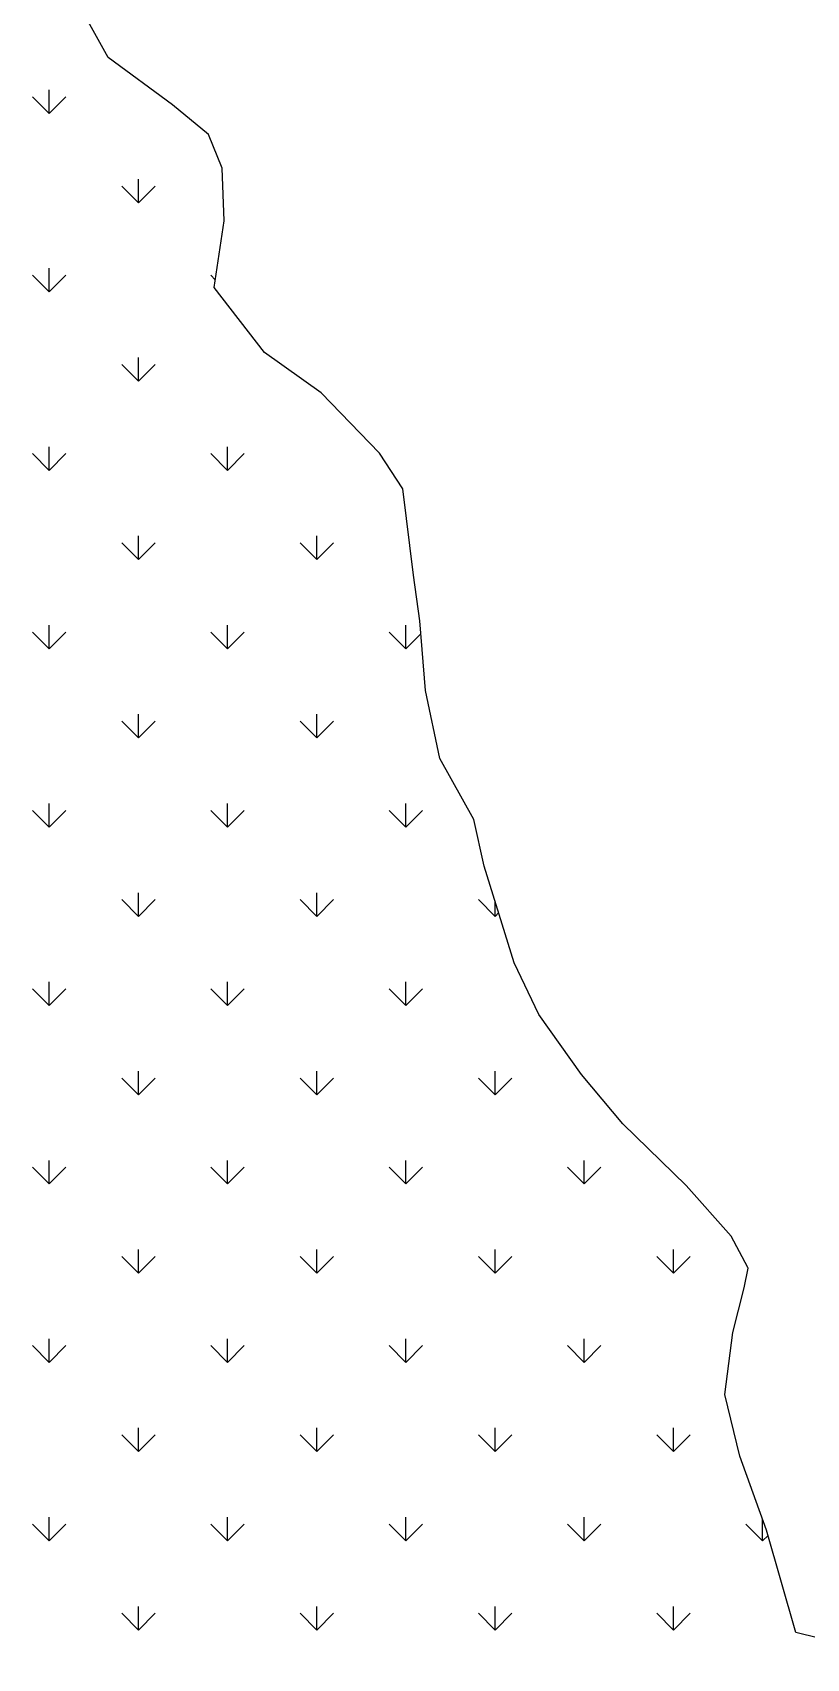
# Model space of a CAD drawing. Header units: metres. Extents: x 266585 to 279238, y 2117616 to 2127268.
# Drawn here: x 268589 to 269057, y 2119467 to 2120449 of the extents above; entities that cross this region are included whole.
import ezdxf

# ---------------------------------------------------------------- set-up
doc = ezdxf.new("R2010")
doc.units = ezdxf.units.M
doc.layers.add('MANGROOVES', color=112, linetype='Continuous')

msp = doc.modelspace()

# ---------------------------------------------------------------- linework, layer by layer
at = {"layer": 'MANGROOVES'}
for p, q in [((268635, 2120433.97), (268605.26, 2120487.71)), ((268674.04, 2120405.4), (268635, 2120433.97)), ((268695.65, 2120387.38), (268674.04, 2120405.4)), ((268703.88, 2120367.19), (268695.65, 2120387.38)), ((268705.17, 2120335.32), (268703.88, 2120367.19)), ((268699.14, 2120295.1), (268705.17, 2120335.32)), ((268729.6, 2120255.88), (268699.14, 2120295.1)), ((268763.75, 2120231.37), (268729.6, 2120255.88)), ((268799.08, 2120194.93), (268763.75, 2120231.37)), ((268813.05, 2120173.39), (268799.08, 2120194.93)), ((268819.54, 2120121.28), (268813.05, 2120173.39)), ((268823.38, 2120093.66), (268819.54, 2120121.28)), ((268826.73, 2120051.61), (268823.38, 2120093.66)), ((268835.53, 2120010.48), (268826.73, 2120051.61)), ((268855.93, 2119973.64), (268835.53, 2120010.48)), ((268862.19, 2119945.55), (268855.93, 2119973.64)), ((268880.5, 2119887.07), (268862.19, 2119945.55)), ((268895.3, 2119855.96), (268880.5, 2119887.07)), ((268921.1, 2119819.62), (268895.3, 2119855.96)), ((268946.07, 2119789.92), (268921.1, 2119819.62)), ((268984.24, 2119752.59), (268946.07, 2119789.92)), ((269011.61, 2119721.94), (268984.24, 2119752.59)), ((269021.67, 2119703.04), (269011.61, 2119721.94)), ((269019.31, 2119690.84), (269021.74, 2119702.67)), ((269021.74, 2119702.67), (269021.67, 2119703.04)), ((269012.47, 2119663.84), (269019.31, 2119690.84)), ((269007.65, 2119626.39), (269012.47, 2119663.84)), ((269016.85, 2119589.06), (269007.65, 2119626.39)), ((269032.92, 2119544.47), (269016.85, 2119589.06)), ((269050.5, 2119482.63), (269032.92, 2119544.47)), ((269114.3, 2119466.93), (269050.5, 2119482.63))]:
    msp.add_line(p, q, dxfattribs=at)
at = {"layer": 'MANGROOVES', "linetype": 'Continuous'}
for p, q in [((268599.46, 2120400.11), (268599.46, 2120414.4)), ((268599.46, 2120400.11), (268589.36, 2120410.22)), ((268599.46, 2120400.11), (268609.56, 2120410.22)), ((268653.34, 2120346.23), (268643.24, 2120356.34)), ((268653.34, 2120346.23), (268653.34, 2120360.52)), ((268653.34, 2120346.23), (268663.44, 2120356.34)), ((268599.46, 2120292.35), (268599.46, 2120306.64)), ((268599.46, 2120292.35), (268589.36, 2120302.45)), ((268599.46, 2120292.35), (268609.56, 2120302.45)), ((268699.83, 2120299.74), (268697.12, 2120302.45)), ((268653.34, 2120238.47), (268643.24, 2120248.57)), ((268653.34, 2120238.47), (268653.34, 2120252.76)), ((268653.34, 2120238.47), (268663.44, 2120248.57)), ((268599.46, 2120184.59), (268599.46, 2120198.88)), ((268707.22, 2120184.59), (268707.22, 2120198.88)), ((268599.46, 2120184.59), (268589.36, 2120194.69)), ((268599.46, 2120184.59), (268609.56, 2120194.69)), ((268707.22, 2120184.59), (268697.12, 2120194.69)), ((268707.22, 2120184.59), (268717.33, 2120194.69)), ((268653.34, 2120130.71), (268643.24, 2120140.81)), ((268653.34, 2120130.71), (268653.34, 2120144.99)), ((268653.34, 2120130.71), (268663.44, 2120140.81)), ((268761.11, 2120130.71), (268751, 2120140.81)), ((268761.11, 2120130.71), (268761.11, 2120144.99)), ((268761.11, 2120130.71), (268771.21, 2120140.81)), ((268599.46, 2120076.83), (268599.46, 2120091.11)), ((268707.22, 2120076.83), (268707.22, 2120091.11)), ((268814.99, 2120076.83), (268814.99, 2120091.11)), ((268599.46, 2120076.83), (268589.36, 2120086.93)), ((268599.46, 2120076.83), (268609.56, 2120086.93)), ((268707.22, 2120076.83), (268697.12, 2120086.93)), ((268707.22, 2120076.83), (268717.33, 2120086.93)), ((268814.99, 2120076.83), (268804.88, 2120086.93)), ((268814.99, 2120076.83), (268824, 2120085.84)), ((268653.34, 2120022.94), (268643.24, 2120033.05)), ((268653.34, 2120022.94), (268653.34, 2120037.23)), ((268653.34, 2120022.94), (268663.44, 2120033.05)), ((268761.11, 2120022.94), (268751, 2120033.05)), ((268761.11, 2120022.94), (268761.11, 2120037.23)), ((268761.11, 2120022.94), (268771.21, 2120033.05)), ((268599.46, 2119969.06), (268599.46, 2119983.35)), ((268707.22, 2119969.06), (268707.22, 2119983.35)), ((268814.99, 2119969.06), (268814.99, 2119983.35)), ((268599.46, 2119969.06), (268589.36, 2119979.17)), ((268599.46, 2119969.06), (268609.56, 2119979.17)), ((268707.22, 2119969.06), (268697.12, 2119979.17)), ((268707.22, 2119969.06), (268717.33, 2119979.17)), ((268814.99, 2119969.06), (268804.88, 2119979.17)), ((268814.99, 2119969.06), (268825.09, 2119979.17)), ((268653.34, 2119915.18), (268643.24, 2119925.28)), ((268653.34, 2119915.18), (268653.34, 2119929.47)), ((268653.34, 2119915.18), (268663.44, 2119925.28)), ((268761.11, 2119915.18), (268751, 2119925.28)), ((268761.11, 2119915.18), (268761.11, 2119929.47)), ((268761.11, 2119915.18), (268771.21, 2119925.28)), ((268868.87, 2119915.18), (268858.77, 2119925.28)), ((268868.87, 2119915.18), (268868.87, 2119924.23)), ((268868.87, 2119915.18), (268871.03, 2119917.34)), ((268599.46, 2119861.3), (268599.46, 2119875.59)), ((268707.22, 2119861.3), (268707.22, 2119875.59)), ((268814.99, 2119861.3), (268814.99, 2119875.59)), ((268599.46, 2119861.3), (268589.36, 2119871.4)), ((268599.46, 2119861.3), (268609.56, 2119871.4)), ((268707.22, 2119861.3), (268697.12, 2119871.4)), ((268707.22, 2119861.3), (268717.33, 2119871.4)), ((268814.99, 2119861.3), (268804.88, 2119871.4)), ((268814.99, 2119861.3), (268825.09, 2119871.4)), ((268653.34, 2119807.42), (268643.24, 2119817.52)), ((268653.34, 2119807.42), (268653.34, 2119821.71)), ((268653.34, 2119807.42), (268663.44, 2119817.52)), ((268761.11, 2119807.42), (268751, 2119817.52)), ((268761.11, 2119807.42), (268761.11, 2119821.71)), ((268761.11, 2119807.42), (268771.21, 2119817.52)), ((268868.87, 2119807.42), (268858.77, 2119817.52)), ((268868.87, 2119807.42), (268868.87, 2119821.71)), ((268868.87, 2119807.42), (268878.97, 2119817.52)), ((268599.46, 2119753.54), (268599.46, 2119767.82)), ((268707.22, 2119753.54), (268707.22, 2119767.82)), ((268814.99, 2119753.54), (268814.99, 2119767.82)), ((268922.75, 2119753.54), (268922.75, 2119767.82)), ((268599.46, 2119753.54), (268589.36, 2119763.64)), ((268599.46, 2119753.54), (268609.56, 2119763.64)), ((268707.22, 2119753.54), (268697.12, 2119763.64)), ((268707.22, 2119753.54), (268717.33, 2119763.64)), ((268814.99, 2119753.54), (268804.88, 2119763.64)), ((268814.99, 2119753.54), (268825.09, 2119763.64)), ((268922.75, 2119753.54), (268912.65, 2119763.64)), ((268922.75, 2119753.54), (268932.85, 2119763.64)), ((268653.34, 2119699.65), (268643.24, 2119709.76)), ((268653.34, 2119699.65), (268653.34, 2119713.94)), ((268653.34, 2119699.65), (268663.44, 2119709.76)), ((268761.11, 2119699.65), (268751, 2119709.76)), ((268761.11, 2119699.65), (268761.11, 2119713.94)), ((268761.11, 2119699.65), (268771.21, 2119709.76)), ((268868.87, 2119699.65), (268858.77, 2119709.76)), ((268868.87, 2119699.65), (268868.87, 2119713.94)), ((268868.87, 2119699.65), (268878.97, 2119709.76)), ((268976.63, 2119699.65), (268966.53, 2119709.76)), ((268976.63, 2119699.65), (268976.63, 2119713.94)), ((268976.63, 2119699.65), (268986.73, 2119709.76)), ((268599.46, 2119645.77), (268599.46, 2119660.06)), ((268707.22, 2119645.77), (268707.22, 2119660.06)), ((268814.99, 2119645.77), (268814.99, 2119660.06)), ((268922.75, 2119645.77), (268922.75, 2119660.06)), ((268599.46, 2119645.77), (268589.36, 2119655.88)), ((268599.46, 2119645.77), (268609.56, 2119655.88)), ((268707.22, 2119645.77), (268697.12, 2119655.88)), ((268707.22, 2119645.77), (268717.33, 2119655.88)), ((268814.99, 2119645.77), (268804.88, 2119655.88)), ((268814.99, 2119645.77), (268825.09, 2119655.88)), ((268922.75, 2119645.77), (268912.65, 2119655.88)), ((268922.75, 2119645.77), (268932.85, 2119655.88)), ((268653.34, 2119591.89), (268643.24, 2119601.99)), ((268653.34, 2119591.89), (268653.34, 2119606.18)), ((268653.34, 2119591.89), (268663.44, 2119601.99)), ((268761.11, 2119591.89), (268751, 2119601.99)), ((268761.11, 2119591.89), (268761.11, 2119606.18)), ((268761.11, 2119591.89), (268771.21, 2119601.99)), ((268868.87, 2119591.89), (268858.77, 2119601.99)), ((268868.87, 2119591.89), (268868.87, 2119606.18)), ((268868.87, 2119591.89), (268878.97, 2119601.99)), ((268976.63, 2119591.89), (268966.53, 2119601.99)), ((268976.63, 2119591.89), (268976.63, 2119606.18)), ((268976.63, 2119591.89), (268986.73, 2119601.99)), ((268599.46, 2119538.01), (268599.46, 2119552.3)), ((268707.22, 2119538.01), (268707.22, 2119552.3)), ((268814.99, 2119538.01), (268814.99, 2119552.3)), ((268922.75, 2119538.01), (268922.75, 2119552.3)), ((269030.51, 2119538.01), (269030.51, 2119551.15)), ((268599.46, 2119538.01), (268589.36, 2119548.11)), ((268599.46, 2119538.01), (268609.56, 2119548.11)), ((268707.22, 2119538.01), (268697.12, 2119548.11)), ((268707.22, 2119538.01), (268717.33, 2119548.11)), ((268814.99, 2119538.01), (268804.88, 2119548.11)), ((268814.99, 2119538.01), (268825.09, 2119548.11)), ((268922.75, 2119538.01), (268912.65, 2119548.11)), ((268922.75, 2119538.01), (268932.85, 2119548.11)), ((269030.51, 2119538.01), (269020.41, 2119548.11)), ((269030.51, 2119538.01), (269033.82, 2119541.31)), ((268653.34, 2119484.13), (268643.24, 2119494.23)), ((268653.34, 2119484.13), (268653.34, 2119498.42)), ((268653.34, 2119484.13), (268663.44, 2119494.23)), ((268761.11, 2119484.13), (268751, 2119494.23)), ((268761.11, 2119484.13), (268761.11, 2119498.42)), ((268761.11, 2119484.13), (268771.21, 2119494.23)), ((268868.87, 2119484.13), (268858.77, 2119494.23)), ((268868.87, 2119484.13), (268868.87, 2119498.42)), ((268868.87, 2119484.13), (268878.97, 2119494.23)), ((268976.63, 2119484.13), (268966.53, 2119494.23)), ((268976.63, 2119484.13), (268976.63, 2119498.42)), ((268976.63, 2119484.13), (268986.73, 2119494.23))]:
    msp.add_line(p, q, dxfattribs=at)

doc.saveas('drawing.dxf')
